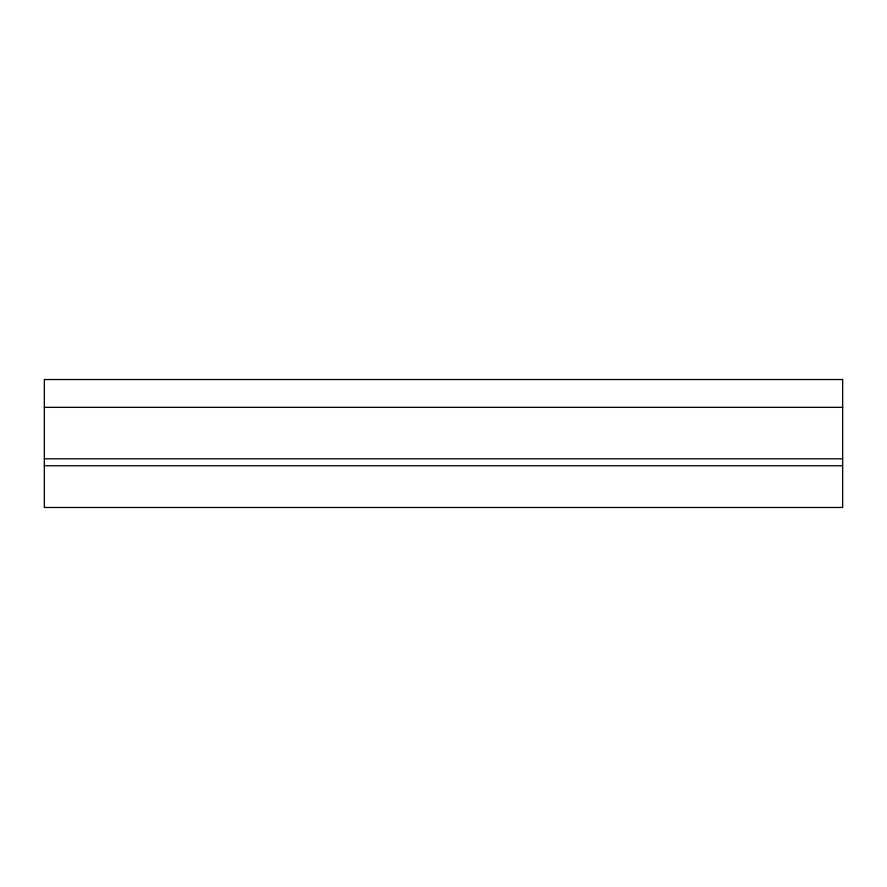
<?xml version="1.0" encoding="UTF-8"?>
<svg xmlns="http://www.w3.org/2000/svg" width="887" height="887" viewBox="0 0 887 887"><rect width="100%" height="100%" fill="white"/><g stroke="black" fill="none" stroke-linecap="round" stroke-linejoin="round"><path stroke-width="1.33" d="M44.35 407.344L842.65 407.344M44.35 458.801L842.65 458.801M44.35 465.753L842.65 465.753M842.65 379.525L44.35 379.525L44.35 507.475L842.65 507.475L842.65 379.525"/></g></svg>
